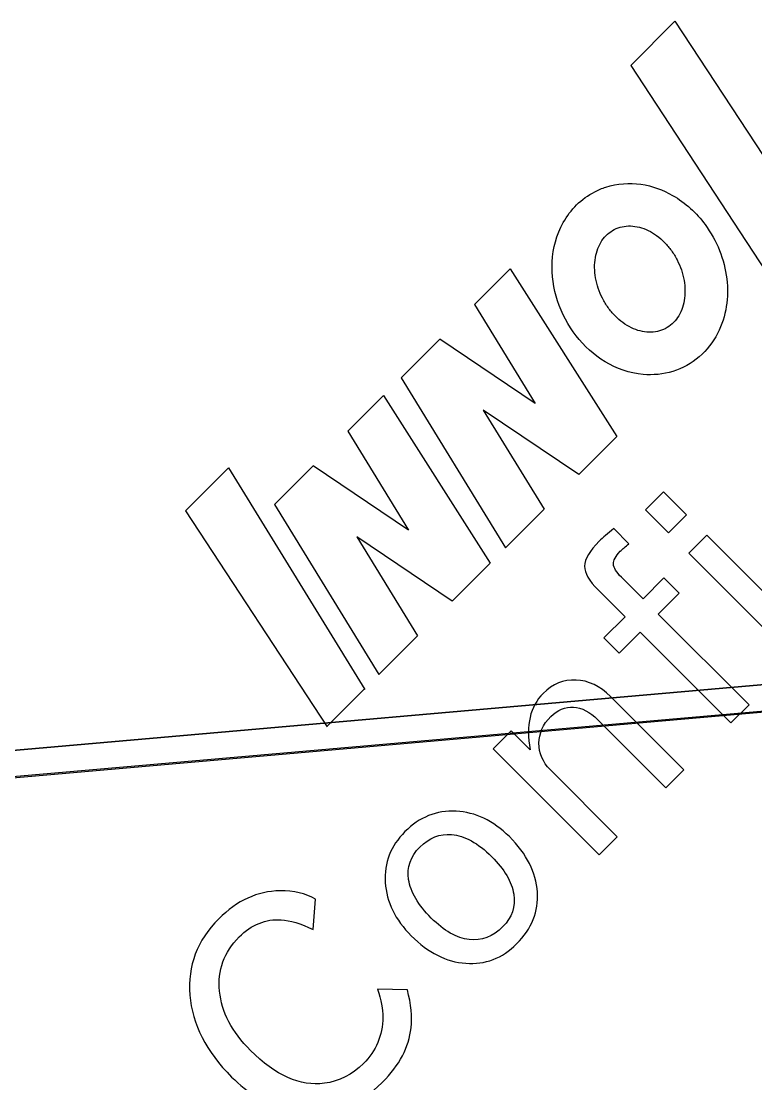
# Model space of a CAD drawing. Header units: millimetres. Extents: x 0 to 1600, y 0 to 1108.
# Drawn here: x 571.5 to 850.9, y 369.5 to 773.6 of the extents above; entities that cross this region are included whole.
import ezdxf

# ---------------------------------------------------------------- set-up
doc = ezdxf.new("R2010")
doc.units = ezdxf.units.MM
doc.header["$LTSCALE"] = 88
doc.layers.get('0').update_dxf_attribs({"linetype": 'CONTINUOUS'})
doc.layers.add('5_ALL_CURVES', color=7, linetype='CONTINUOUS')

msp = doc.modelspace()

# ---------------------------------------------------------------- linework, layer by layer
at = {"color": 1}
for p, q in [((803.37, 756.77), (820.17, 773.56)), ((820.17, 773.56), (864.29, 706.31)), ((803.37, 756.77), (857.18, 674.77))]:
    msp.add_line(p, q, dxfattribs=at)
at = {"color": 7, "true_color": 0x0066cc}
for p, q in [((743.89, 665.84), (757.48, 679.43)), ((757.48, 679.43), (798.02, 615.61)), ((743.89, 665.84), (767.01, 628.23)), ((716, 637.95), (730.7, 652.64)), ((767.01, 628.23), (730.7, 652.64)), ((716, 637.95), (755.7, 573.29)), ((695.71, 617.66), (709.3, 631.25)), ((709.3, 631.25), (749.85, 567.43)), ((747.26, 625.66), (770.4, 587.99)), ((783.63, 601.22), (747.26, 625.66)), ((695.71, 617.66), (718.83, 580.06)), ((783.63, 601.22), (798.02, 615.61)), ((633.93, 587.33), (650.37, 603.77)), ((650.37, 603.77), (702.13, 519.49)), ((667.82, 589.77), (682.52, 604.47)), ((718.83, 580.06), (682.52, 604.47)), ((633.93, 587.33), (687.83, 505.19)), ((667.82, 589.77), (707.53, 525.12)), ((755.7, 573.29), (770.4, 587.99)), ((699.09, 577.49), (722.23, 539.82)), ((735.46, 553.04), (699.09, 577.49)), ((735.46, 553.04), (749.85, 567.43)), ((707.53, 525.12), (722.23, 539.82)), ((702.04, 519.63), (687.74, 505.33))]:
    msp.add_line(p, q, dxfattribs=at)
at = {"color": 3}
msp.add_line((1112.8, 543.95), (454.71, 486.31), dxfattribs=at)
at = {"color": 7}
for p, q in [((1112.97, 543.88), (454.72, 486.23)), ((1122.6, 534.32), (445.46, 475.02)), ((1122.73, 534.75), (445.59, 475.45))]:
    msp.add_line(p, q, dxfattribs=at)
at = {"color": 7, "true_color": 0x0066cc}
for points, knots in [([(789.7, 708.74), (787.14, 707.42), (784.78, 705.71), (780.73, 701.72), (779.04, 699.46), (775.05, 692.37), (773.74, 687.21), (773.21, 677.02), (773.96, 671.96), (777.1, 662.42), (779.48, 657.93), (785.59, 650.06), (789.29, 646.66), (797.88, 641.47), (802.81, 639.68), (811.79, 638.91), (815.65, 639.27), (823.01, 641.56), (826.49, 643.49), (832.31, 648.5), (834.65, 651.55), (838.06, 658.09), (839.14, 661.57), (840.25, 668.57), (840.28, 672.1), (838.99, 683.03), (836.08, 690.18), (828.34, 700.68), (824.18, 704.54), (815.63, 709.45), (811.56, 710.96), (802.87, 712.2), (798.24, 711.9), (792.44, 710.01), (791.04, 709.43), (789.7, 708.74)], [0, 0, 0, 0, 0.230793, 0.230793, 0.461586, 0.461586, 0.912488, 0.912488, 1.36339, 1.36339, 1.814292, 1.814292, 2.257146, 2.257146, 2.7, 2.7, 3.010339, 3.010339, 3.320678, 3.320678, 3.631017, 3.631017, 3.941355, 3.941355, 4.251694, 4.251694, 4.924645, 4.924645, 5.423013, 5.423013, 5.792649, 5.792649, 6.162286, 6.162286, 6.283185, 6.283185, 6.283185, 6.283185]), ([(797.09, 694.35), (796.16, 693.87), (794.39, 692.65), (792.26, 690.15), (790.7, 687.11), (789.77, 683.63), (789.49, 679.85), (789.86, 675.91), (790.88, 671.97), (792.5, 668.16), (794.65, 664.63), (797.27, 661.5), (800.25, 658.91), (803.49, 656.94), (806.86, 655.67), (810.25, 655.17), (813.52, 655.45), (816.54, 656.53), (819.17, 658.36), (821.31, 660.85), (822.87, 663.9), (823.8, 667.38), (824.08, 671.16), (823.7, 675.09), (822.69, 679.04), (821.07, 682.85), (818.91, 686.38), (816.3, 689.5), (813.31, 692.1), (810.08, 694.07), (806.71, 695.33), (803.32, 695.84), (800.05, 695.56), (798.02, 694.83), (797.09, 694.35)], [0, 0, 0, 0, 0.026813, 0.054374, 0.083266, 0.11381, 0.146048, 0.179775, 0.214598, 0.25, 0.285402, 0.320225, 0.353952, 0.38619, 0.416734, 0.445626, 0.473187, 0.5, 0.526813, 0.554374, 0.583266, 0.61381, 0.646048, 0.679775, 0.714598, 0.75, 0.785402, 0.820225, 0.853952, 0.88619, 0.916734, 0.945626, 0.973187, 1, 1, 1, 1])]:
    msp.add_open_spline(points, degree=3, knots=knots, dxfattribs=at)
at = {"layer": '5_ALL_CURVES', "color": 5}
for p, q in [((815.75, 594.66), (808.9, 587.81)), ((824.55, 585.86), (815.75, 594.66)), ((808.9, 587.81), (817.7, 579.01)), ((817.7, 579.01), (824.55, 585.86)), ((802.64, 574.86), (796.91, 580.6)), ((832.28, 578.13), (825.43, 571.28)), ((872.59, 537.82), (832.28, 578.13)), ((825.43, 571.28), (865.74, 530.97)), ((808.02, 553.87), (799.78, 562.12)), ((815.99, 561.84), (808.02, 553.87)), ((821.76, 556.06), (815.99, 561.84)), ((790.89, 557.3), (801.17, 547.02)), ((813.8, 548.1), (821.76, 556.06)), ((801.17, 547.02), (793.16, 539.02)), ((848.33, 513.56), (813.8, 548.1)), ((793.16, 539.02), (798.94, 533.24)), ((798.94, 533.24), (806.95, 541.25)), ((806.95, 541.25), (841.48, 506.71)), ((823.6, 488.83), (795.63, 516.79)), ((841.48, 506.71), (848.33, 513.56)), ((790.81, 507.91), (816.74, 481.98)), ((757.91, 503.76), (751.06, 496.91)), ((765.12, 496.55), (757.91, 503.76)), ((751.06, 496.91), (791.37, 456.6)), ((798.22, 463.45), (772.77, 488.91)), ((816.74, 481.98), (823.6, 488.83)), ((791.37, 456.6), (798.22, 463.45)), ((682.51, 428.2), (683.43, 439.71)), ((718.36, 405.26), (706.97, 405.5))]:
    msp.add_line(p, q, dxfattribs=at)
for points in [[(796.91, 580.6), (794.56, 578.73), (792.69, 577.17), (791.37, 575.86)], [(791.37, 575.86), (787.71, 572.19), (785.87, 569.01), (785.8, 566.38)], [(799.38, 572), (800.25, 572.87), (801.37, 573.83), (802.64, 574.86)], [(796.77, 567.14), (796.71, 568.53), (797.55, 570.16), (799.38, 572)], [(785.8, 566.38), (785.72, 563.75), (787.47, 560.72), (790.89, 557.3)], [(799.78, 562.12), (797.86, 564.03), (796.83, 565.7), (796.77, 567.14)], [(782.53, 523.04), (777.79, 523.24), (773.61, 521.53), (770.02, 517.94)], [(795.63, 516.79), (791.65, 520.77), (787.27, 522.84), (782.53, 523.04)], [(770.02, 517.94), (765, 512.93), (763.37, 505.8), (765.12, 496.55)], [(768.43, 498.98), (768.47, 502.77), (769.94, 506.15), (772.93, 509.14)], [(772.93, 509.14), (775.52, 511.73), (778.39, 512.93), (781.53, 512.73)], [(781.53, 512.73), (784.68, 512.53), (787.79, 510.93), (790.81, 507.91)], [(772.77, 488.91), (769.82, 491.85), (768.39, 495.2), (768.43, 498.98)], [(736.88, 473.13), (729.47, 473.49), (722.98, 470.9), (717.44, 465.37)], [(757.16, 463.49), (751.06, 469.59), (744.29, 472.78), (736.88, 473.13)], [(717.44, 465.37), (711.99, 459.91), (709.52, 453.46), (709.95, 446.09)], [(723.14, 459.51), (726.69, 463.06), (730.75, 464.65), (735.2, 464.27)], [(735.2, 464.27), (740.15, 463.85), (745.25, 461.06), (750.46, 455.85)], [(767.85, 442.42), (767.35, 449.79), (763.81, 456.84), (757.16, 463.49)], [(718.84, 447.2), (718.16, 451.82), (719.56, 455.93), (723.14, 459.51)], [(750.46, 455.85), (755.28, 451.03), (758.07, 446.25), (758.81, 441.55)], [(709.95, 446.09), (710.39, 438.64), (713.74, 431.87), (719.87, 425.73)], [(727.44, 432.51), (722.42, 437.52), (719.56, 442.38), (718.84, 447.2)], [(669.89, 442.86), (661.4, 442.78), (653.63, 439.24), (646.58, 432.19)], [(683.43, 439.71), (679.68, 441.87), (675.14, 442.9), (669.89, 442.86)], [(758.81, 441.55), (759.55, 436.81), (758.15, 432.7), (754.69, 429.24)], [(759.94, 422.71), (765.68, 428.44), (768.35, 435.01), (767.85, 442.42)], [(741.82, 424.32), (737.12, 424.9), (732.3, 427.65), (727.44, 432.51)], [(646.58, 432.19), (638.38, 423.98), (634.75, 414.3), (635.63, 403.23)], [(654.39, 425.34), (659.09, 430.04), (664.47, 432.23), (670.4, 431.84)], [(670.4, 431.84), (673.67, 431.63), (677.69, 430.39), (682.51, 428.2)], [(754.69, 429.24), (750.86, 425.42), (746.56, 423.74), (741.82, 424.32)], [(646.9, 404.7), (646.11, 412.67), (648.58, 419.52), (654.39, 425.34)], [(719.87, 425.73), (726.25, 419.36), (733.18, 415.86), (740.59, 415.3)], [(740.59, 415.3), (748, 414.74), (754.45, 417.21), (759.94, 422.71)], [(658.69, 382.16), (651.6, 389.25), (647.7, 396.74), (646.9, 404.7)], [(706.97, 405.5), (708.4, 401.36), (709.08, 397.81), (709.03, 394.82)], [(719.8, 390.81), (720.27, 394.9), (719.79, 399.68), (718.36, 405.26)], [(635.63, 403.23), (636.51, 392.16), (641.8, 381.76), (651.52, 372.04)], [(709.03, 394.82), (708.92, 387.85), (706.45, 381.96), (701.63, 377.14)], [(708.96, 370.13), (715.33, 376.5), (718.96, 383.39), (719.8, 390.81)], [(686.78, 369.67), (677.57, 368.46), (668.21, 372.64), (658.69, 382.16)], [(701.63, 377.14), (697.37, 372.88), (692.43, 370.41), (686.78, 369.67)], [(651.52, 372.04), (657.58, 365.99), (664.55, 361.8), (672.43, 359.48)], [(672.43, 359.48), (685.78, 355.55), (697.93, 359.1), (708.96, 370.13)]]:
    msp.add_open_spline(points, degree=3, dxfattribs=at)

doc.saveas('drawing.dxf')
